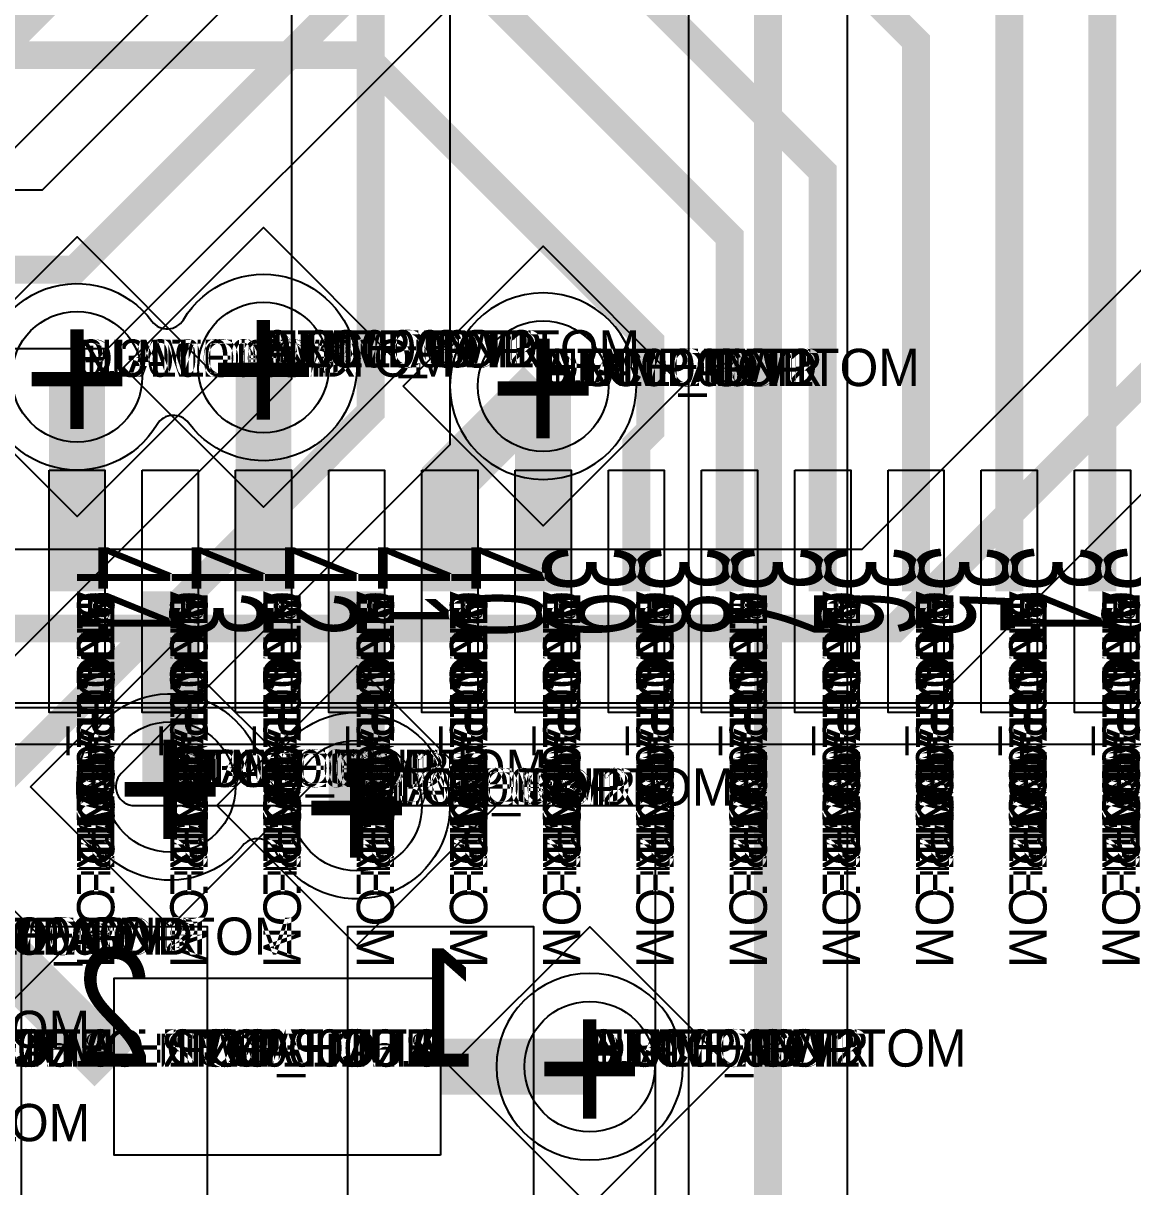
# Model space of a CAD drawing. Extents: x 0 to 323, y 0 to 320.
# Drawn here: x 99.11 to 105.06, y 64.11 to 70.35 of the extents above; entities that cross this region are included whole.
import ezdxf
from ezdxf.enums import TextEntityAlignment as Align

# ---------------------------------------------------------------- set-up
doc = ezdxf.new("R2010")
doc.units = 0
doc.header["$MEASUREMENT"] = 0
doc.layers.get('0').update_dxf_attribs({"linetype": 'CONTINUOUS'})
for name, color, linetype in [('CDN_FIGURES', 7, 'CONTINUOUS'), ('ETCH_BOTTOM', 7, 'CONTINUOUS'), ('ETCH_GND', 3, 'CONTINUOUS'), ('ETCH_INT1', 4, 'CONTINUOUS'), ('ETCH_INT2', 5, 'CONTINUOUS'), ('ETCH_PWR', 6, 'CONTINUOUS'), ('ETCH_TOP', 2, 'CONTINUOUS'), ('MANUFACTURING_NCLEGEND-1-6', 8, 'CONTINUOUS'), ('PACKAGE_GEOMETRY_ASSEMBLY_TOP', 11, 'CONTINUOUS'), ('PACKAGE_GEOMETRY_PIN_NUMBER', 9, 'CONTINUOUS')]:
    doc.layers.add(name, color=color, linetype=linetype)

# ---------------------------------------------------------------- blocks, each defined once
blk = doc.blocks.new('PAD_INFO')
for tag in ['SHAPE_TYPE', 'PAD_HEIGHT', 'PAD_LAYER', 'PAD_TYPE', 'PAD_WIDTH']:
    blk.add_attdef(tag, (0, 0), '', height=0.2)
at = {"flags": 2}
blk.add_attdef('CDN_TYPE', (0, 0), '', height=0.2, dxfattribs=at)
blk = doc.blocks.new('DRILL_INFO')
at = {"flags": 2}
blk.add_attdef('CDN_TYPE', (0, 0), '', height=0.2, dxfattribs=at)
for tag in ['FSHAPE', 'FCHAR', 'DRILL_HEIGHT', 'DIAMETER', 'PLATED', 'DRILL_WIDTH']:
    blk.add_attdef(tag, (0, 0), '', height=0.2)
blk = doc.blocks.new('VIA0700X0300')
at = {"layer": 'ETCH_BOTTOM'}
blk.add_circle((0, 0), 0.35, dxfattribs=at)
at = {"layer": 'ETCH_GND'}
blk.add_circle((0, 0), 0.35, dxfattribs=at)
at = {"layer": 'ETCH_INT1'}
blk.add_circle((0, 0), 0.35, dxfattribs=at)
at = {"layer": 'ETCH_INT2'}
blk.add_circle((0, 0), 0.35, dxfattribs=at)
at = {"layer": 'ETCH_PWR'}
blk.add_circle((0, 0), 0.35, dxfattribs=at)
at = {"layer": 'ETCH_TOP'}
blk.add_circle((0, 0), 0.35, dxfattribs=at)
ref = blk.add_blockref('PAD_INFO', (0, 0))
ref.add_attrib('PAD_LAYER', 'ETCH_TOP', (0, 0), dxfattribs={"height": 0.2})
ref.add_attrib('SHAPE_TYPE', 'NULL', (0, 0), dxfattribs={"height": 0.2})
ref.add_attrib('PAD_TYPE', 'ANTIPAD', (0, 0), dxfattribs={"height": 0.2})
ref.add_attrib('PAD_WIDTH', '0.000000', (0, 0), dxfattribs={"height": 0.2})
ref.add_attrib('PAD_HEIGHT', '0.000000', (0, 0), dxfattribs={"height": 0.2})
ref = blk.add_blockref('PAD_INFO', (0, 0))
ref.add_attrib('PAD_LAYER', 'ETCH_GND', (0, 0), dxfattribs={"height": 0.2})
ref.add_attrib('SHAPE_TYPE', 'NULL', (0, 0), dxfattribs={"height": 0.2})
ref.add_attrib('PAD_TYPE', 'ANTIPAD', (0, 0), dxfattribs={"height": 0.2})
ref.add_attrib('PAD_WIDTH', '0.000000', (0, 0), dxfattribs={"height": 0.2})
ref.add_attrib('PAD_HEIGHT', '0.000000', (0, 0), dxfattribs={"height": 0.2})
ref = blk.add_blockref('PAD_INFO', (0, 0))
ref.add_attrib('PAD_LAYER', 'ETCH_INT1', (0, 0), dxfattribs={"height": 0.2})
ref.add_attrib('SHAPE_TYPE', 'NULL', (0, 0), dxfattribs={"height": 0.2})
ref.add_attrib('PAD_TYPE', 'ANTIPAD', (0, 0), dxfattribs={"height": 0.2})
ref.add_attrib('PAD_WIDTH', '0.000000', (0, 0), dxfattribs={"height": 0.2})
ref.add_attrib('PAD_HEIGHT', '0.000000', (0, 0), dxfattribs={"height": 0.2})
ref = blk.add_blockref('PAD_INFO', (0, 0))
ref.add_attrib('PAD_LAYER', 'ETCH_INT2', (0, 0), dxfattribs={"height": 0.2})
ref.add_attrib('SHAPE_TYPE', 'NULL', (0, 0), dxfattribs={"height": 0.2})
ref.add_attrib('PAD_TYPE', 'ANTIPAD', (0, 0), dxfattribs={"height": 0.2})
ref.add_attrib('PAD_WIDTH', '0.000000', (0, 0), dxfattribs={"height": 0.2})
ref.add_attrib('PAD_HEIGHT', '0.000000', (0, 0), dxfattribs={"height": 0.2})
ref = blk.add_blockref('PAD_INFO', (0, 0))
ref.add_attrib('PAD_LAYER', 'ETCH_PWR', (0, 0), dxfattribs={"height": 0.2})
ref.add_attrib('SHAPE_TYPE', 'NULL', (0, 0), dxfattribs={"height": 0.2})
ref.add_attrib('PAD_TYPE', 'ANTIPAD', (0, 0), dxfattribs={"height": 0.2})
ref.add_attrib('PAD_WIDTH', '0.000000', (0, 0), dxfattribs={"height": 0.2})
ref.add_attrib('PAD_HEIGHT', '0.000000', (0, 0), dxfattribs={"height": 0.2})
ref = blk.add_blockref('PAD_INFO', (0, 0))
ref.add_attrib('PAD_LAYER', 'ETCH_BOTTOM', (0, 0), dxfattribs={"height": 0.2})
ref.add_attrib('SHAPE_TYPE', 'NULL', (0, 0), dxfattribs={"height": 0.2})
ref.add_attrib('PAD_TYPE', 'ANTIPAD', (0, 0), dxfattribs={"height": 0.2})
ref.add_attrib('PAD_WIDTH', '0.000000', (0, 0), dxfattribs={"height": 0.2})
ref.add_attrib('PAD_HEIGHT', '0.000000', (0, 0), dxfattribs={"height": 0.2})
ref = blk.add_blockref('PAD_INFO', (0, 0))
ref.add_attrib('PAD_LAYER', 'ETCH_TOP', (0, 0), dxfattribs={"height": 0.2})
ref.add_attrib('SHAPE_TYPE', 'NULL', (0, 0), dxfattribs={"height": 0.2})
ref.add_attrib('PAD_TYPE', 'THERMAL', (0, 0), dxfattribs={"height": 0.2})
ref.add_attrib('PAD_WIDTH', '0.000000', (0, 0), dxfattribs={"height": 0.2})
ref.add_attrib('PAD_HEIGHT', '0.000000', (0, 0), dxfattribs={"height": 0.2})
ref = blk.add_blockref('PAD_INFO', (0, 0))
ref.add_attrib('PAD_LAYER', 'ETCH_GND', (0, 0), dxfattribs={"height": 0.2})
ref.add_attrib('SHAPE_TYPE', 'NULL', (0, 0), dxfattribs={"height": 0.2})
ref.add_attrib('PAD_TYPE', 'THERMAL', (0, 0), dxfattribs={"height": 0.2})
ref.add_attrib('PAD_WIDTH', '0.000000', (0, 0), dxfattribs={"height": 0.2})
ref.add_attrib('PAD_HEIGHT', '0.000000', (0, 0), dxfattribs={"height": 0.2})
ref = blk.add_blockref('PAD_INFO', (0, 0))
ref.add_attrib('PAD_LAYER', 'ETCH_INT1', (0, 0), dxfattribs={"height": 0.2})
ref.add_attrib('SHAPE_TYPE', 'NULL', (0, 0), dxfattribs={"height": 0.2})
ref.add_attrib('PAD_TYPE', 'THERMAL', (0, 0), dxfattribs={"height": 0.2})
ref.add_attrib('PAD_WIDTH', '0.000000', (0, 0), dxfattribs={"height": 0.2})
ref.add_attrib('PAD_HEIGHT', '0.000000', (0, 0), dxfattribs={"height": 0.2})
ref = blk.add_blockref('PAD_INFO', (0, 0))
ref.add_attrib('PAD_LAYER', 'ETCH_INT2', (0, 0), dxfattribs={"height": 0.2})
ref.add_attrib('SHAPE_TYPE', 'NULL', (0, 0), dxfattribs={"height": 0.2})
ref.add_attrib('PAD_TYPE', 'THERMAL', (0, 0), dxfattribs={"height": 0.2})
ref.add_attrib('PAD_WIDTH', '0.000000', (0, 0), dxfattribs={"height": 0.2})
ref.add_attrib('PAD_HEIGHT', '0.000000', (0, 0), dxfattribs={"height": 0.2})
ref = blk.add_blockref('PAD_INFO', (0, 0))
ref.add_attrib('PAD_LAYER', 'ETCH_PWR', (0, 0), dxfattribs={"height": 0.2})
ref.add_attrib('SHAPE_TYPE', 'NULL', (0, 0), dxfattribs={"height": 0.2})
ref.add_attrib('PAD_TYPE', 'THERMAL', (0, 0), dxfattribs={"height": 0.2})
ref.add_attrib('PAD_WIDTH', '0.000000', (0, 0), dxfattribs={"height": 0.2})
ref.add_attrib('PAD_HEIGHT', '0.000000', (0, 0), dxfattribs={"height": 0.2})
ref = blk.add_blockref('PAD_INFO', (0, 0))
ref.add_attrib('PAD_LAYER', 'ETCH_BOTTOM', (0, 0), dxfattribs={"height": 0.2})
ref.add_attrib('SHAPE_TYPE', 'NULL', (0, 0), dxfattribs={"height": 0.2})
ref.add_attrib('PAD_TYPE', 'THERMAL', (0, 0), dxfattribs={"height": 0.2})
ref.add_attrib('PAD_WIDTH', '0.000000', (0, 0), dxfattribs={"height": 0.2})
ref.add_attrib('PAD_HEIGHT', '0.000000', (0, 0), dxfattribs={"height": 0.2})
ref = blk.add_blockref('PAD_INFO', (0, 0))
ref.add_attrib('PAD_LAYER', 'ETCH_TOP', (0, 0), dxfattribs={"height": 0.2})
ref.add_attrib('SHAPE_TYPE', 'CIRCLE', (0, 0), dxfattribs={"height": 0.2})
ref.add_attrib('PAD_TYPE', 'REGULAR', (0, 0), dxfattribs={"height": 0.2})
ref.add_attrib('PAD_WIDTH', '0.700000', (0, 0), dxfattribs={"height": 0.2})
ref.add_attrib('PAD_HEIGHT', '0.700000', (0, 0), dxfattribs={"height": 0.2})
ref = blk.add_blockref('PAD_INFO', (0, 0))
ref.add_attrib('PAD_LAYER', 'ETCH_GND', (0, 0), dxfattribs={"height": 0.2})
ref.add_attrib('SHAPE_TYPE', 'CIRCLE', (0, 0), dxfattribs={"height": 0.2})
ref.add_attrib('PAD_TYPE', 'REGULAR', (0, 0), dxfattribs={"height": 0.2})
ref.add_attrib('PAD_WIDTH', '0.700000', (0, 0), dxfattribs={"height": 0.2})
ref.add_attrib('PAD_HEIGHT', '0.700000', (0, 0), dxfattribs={"height": 0.2})
ref = blk.add_blockref('PAD_INFO', (0, 0))
ref.add_attrib('PAD_LAYER', 'ETCH_INT1', (0, 0), dxfattribs={"height": 0.2})
ref.add_attrib('SHAPE_TYPE', 'CIRCLE', (0, 0), dxfattribs={"height": 0.2})
ref.add_attrib('PAD_TYPE', 'REGULAR', (0, 0), dxfattribs={"height": 0.2})
ref.add_attrib('PAD_WIDTH', '0.700000', (0, 0), dxfattribs={"height": 0.2})
ref.add_attrib('PAD_HEIGHT', '0.700000', (0, 0), dxfattribs={"height": 0.2})
ref = blk.add_blockref('PAD_INFO', (0, 0))
ref.add_attrib('PAD_LAYER', 'ETCH_INT2', (0, 0), dxfattribs={"height": 0.2})
ref.add_attrib('SHAPE_TYPE', 'CIRCLE', (0, 0), dxfattribs={"height": 0.2})
ref.add_attrib('PAD_TYPE', 'REGULAR', (0, 0), dxfattribs={"height": 0.2})
ref.add_attrib('PAD_WIDTH', '0.700000', (0, 0), dxfattribs={"height": 0.2})
ref.add_attrib('PAD_HEIGHT', '0.700000', (0, 0), dxfattribs={"height": 0.2})
ref = blk.add_blockref('PAD_INFO', (0, 0))
ref.add_attrib('PAD_LAYER', 'ETCH_PWR', (0, 0), dxfattribs={"height": 0.2})
ref.add_attrib('SHAPE_TYPE', 'CIRCLE', (0, 0), dxfattribs={"height": 0.2})
ref.add_attrib('PAD_TYPE', 'REGULAR', (0, 0), dxfattribs={"height": 0.2})
ref.add_attrib('PAD_WIDTH', '0.700000', (0, 0), dxfattribs={"height": 0.2})
ref.add_attrib('PAD_HEIGHT', '0.700000', (0, 0), dxfattribs={"height": 0.2})
ref = blk.add_blockref('PAD_INFO', (0, 0))
ref.add_attrib('PAD_LAYER', 'ETCH_BOTTOM', (0, 0), dxfattribs={"height": 0.2})
ref.add_attrib('SHAPE_TYPE', 'CIRCLE', (0, 0), dxfattribs={"height": 0.2})
ref.add_attrib('PAD_TYPE', 'REGULAR', (0, 0), dxfattribs={"height": 0.2})
ref.add_attrib('PAD_WIDTH', '0.700000', (0, 0), dxfattribs={"height": 0.2})
ref.add_attrib('PAD_HEIGHT', '0.700000', (0, 0), dxfattribs={"height": 0.2})
ref = blk.add_blockref('DRILL_INFO', (0, 0))
ref.add_attrib('DIAMETER', '0.300000', (0, 0), dxfattribs={"height": 0.2})
ref.add_attrib('PLATED', 'PLATED', (0, 0), dxfattribs={"height": 0.2})
ref.add_attrib('FSHAPE', 'DIAMOND', (0, 0), dxfattribs={"height": 0.2})
ref.add_attrib('FCHAR', '+', (0, 0), dxfattribs={"height": 0.2})
ref.add_attrib('DRILL_WIDTH', '1.500000', (0, 0), dxfattribs={"height": 0.2})
ref.add_attrib('DRILL_HEIGHT', '1.500000', (0, 0), dxfattribs={"height": 0.2})
for tag in ['CDN_TYPE', 'PIN']:
    blk.add_attdef(tag, (0, 0), '', height=0.2)
at = {"flags": 2}
for tag in ['PSTKNAME', 'BBV']:
    blk.add_attdef(tag, (0, 0), '', height=0.2, dxfattribs=at)
blk = doc.blocks.new('FIGURE_DIAMOND')
at = {"layer": 'CDN_FIGURES'}
blk.add_lwpolyline([(-0.5, 0), (0, 0.5), (0.5, 0), (0, -0.5)], close=True, dxfattribs=at)
blk = doc.blocks.new('RC1300X0300TS')
at = {"layer": 'ETCH_TOP'}
blk.add_lwpolyline([(-0.65, -0.15), (-0.65, 0.15), (0.65, 0.15), (0.65, -0.15)], close=True, dxfattribs=at)
ref = blk.add_blockref('PAD_INFO', (0, 0))
ref.add_attrib('PAD_LAYER', 'ETCH_TOP', (0, 0), dxfattribs={"height": 0.2})
ref.add_attrib('SHAPE_TYPE', 'NULL', (0, 0), dxfattribs={"height": 0.2})
ref.add_attrib('PAD_TYPE', 'ANTIPAD', (0, 0), dxfattribs={"height": 0.2})
ref.add_attrib('PAD_WIDTH', '0.000000', (0, 0), dxfattribs={"height": 0.2})
ref.add_attrib('PAD_HEIGHT', '0.000000', (0, 0), dxfattribs={"height": 0.2})
ref = blk.add_blockref('PAD_INFO', (0, 0))
ref.add_attrib('PAD_LAYER', 'ETCH_GND', (0, 0), dxfattribs={"height": 0.2})
ref.add_attrib('SHAPE_TYPE', 'NULL', (0, 0), dxfattribs={"height": 0.2})
ref.add_attrib('PAD_TYPE', 'ANTIPAD', (0, 0), dxfattribs={"height": 0.2})
ref.add_attrib('PAD_WIDTH', '0.000000', (0, 0), dxfattribs={"height": 0.2})
ref.add_attrib('PAD_HEIGHT', '0.000000', (0, 0), dxfattribs={"height": 0.2})
ref = blk.add_blockref('PAD_INFO', (0, 0))
ref.add_attrib('PAD_LAYER', 'ETCH_INT1', (0, 0), dxfattribs={"height": 0.2})
ref.add_attrib('SHAPE_TYPE', 'NULL', (0, 0), dxfattribs={"height": 0.2})
ref.add_attrib('PAD_TYPE', 'ANTIPAD', (0, 0), dxfattribs={"height": 0.2})
ref.add_attrib('PAD_WIDTH', '0.000000', (0, 0), dxfattribs={"height": 0.2})
ref.add_attrib('PAD_HEIGHT', '0.000000', (0, 0), dxfattribs={"height": 0.2})
ref = blk.add_blockref('PAD_INFO', (0, 0))
ref.add_attrib('PAD_LAYER', 'ETCH_INT2', (0, 0), dxfattribs={"height": 0.2})
ref.add_attrib('SHAPE_TYPE', 'NULL', (0, 0), dxfattribs={"height": 0.2})
ref.add_attrib('PAD_TYPE', 'ANTIPAD', (0, 0), dxfattribs={"height": 0.2})
ref.add_attrib('PAD_WIDTH', '0.000000', (0, 0), dxfattribs={"height": 0.2})
ref.add_attrib('PAD_HEIGHT', '0.000000', (0, 0), dxfattribs={"height": 0.2})
ref = blk.add_blockref('PAD_INFO', (0, 0))
ref.add_attrib('PAD_LAYER', 'ETCH_PWR', (0, 0), dxfattribs={"height": 0.2})
ref.add_attrib('SHAPE_TYPE', 'NULL', (0, 0), dxfattribs={"height": 0.2})
ref.add_attrib('PAD_TYPE', 'ANTIPAD', (0, 0), dxfattribs={"height": 0.2})
ref.add_attrib('PAD_WIDTH', '0.000000', (0, 0), dxfattribs={"height": 0.2})
ref.add_attrib('PAD_HEIGHT', '0.000000', (0, 0), dxfattribs={"height": 0.2})
ref = blk.add_blockref('PAD_INFO', (0, 0))
ref.add_attrib('PAD_LAYER', 'ETCH_BOTTOM', (0, 0), dxfattribs={"height": 0.2})
ref.add_attrib('SHAPE_TYPE', 'NULL', (0, 0), dxfattribs={"height": 0.2})
ref.add_attrib('PAD_TYPE', 'ANTIPAD', (0, 0), dxfattribs={"height": 0.2})
ref.add_attrib('PAD_WIDTH', '0.000000', (0, 0), dxfattribs={"height": 0.2})
ref.add_attrib('PAD_HEIGHT', '0.000000', (0, 0), dxfattribs={"height": 0.2})
ref = blk.add_blockref('PAD_INFO', (0, 0))
ref.add_attrib('PAD_LAYER', 'ETCH_TOP', (0, 0), dxfattribs={"height": 0.2})
ref.add_attrib('SHAPE_TYPE', 'NULL', (0, 0), dxfattribs={"height": 0.2})
ref.add_attrib('PAD_TYPE', 'THERMAL', (0, 0), dxfattribs={"height": 0.2})
ref.add_attrib('PAD_WIDTH', '0.000000', (0, 0), dxfattribs={"height": 0.2})
ref.add_attrib('PAD_HEIGHT', '0.000000', (0, 0), dxfattribs={"height": 0.2})
ref = blk.add_blockref('PAD_INFO', (0, 0))
ref.add_attrib('PAD_LAYER', 'ETCH_GND', (0, 0), dxfattribs={"height": 0.2})
ref.add_attrib('SHAPE_TYPE', 'NULL', (0, 0), dxfattribs={"height": 0.2})
ref.add_attrib('PAD_TYPE', 'THERMAL', (0, 0), dxfattribs={"height": 0.2})
ref.add_attrib('PAD_WIDTH', '0.000000', (0, 0), dxfattribs={"height": 0.2})
ref.add_attrib('PAD_HEIGHT', '0.000000', (0, 0), dxfattribs={"height": 0.2})
ref = blk.add_blockref('PAD_INFO', (0, 0))
ref.add_attrib('PAD_LAYER', 'ETCH_INT1', (0, 0), dxfattribs={"height": 0.2})
ref.add_attrib('SHAPE_TYPE', 'NULL', (0, 0), dxfattribs={"height": 0.2})
ref.add_attrib('PAD_TYPE', 'THERMAL', (0, 0), dxfattribs={"height": 0.2})
ref.add_attrib('PAD_WIDTH', '0.000000', (0, 0), dxfattribs={"height": 0.2})
ref.add_attrib('PAD_HEIGHT', '0.000000', (0, 0), dxfattribs={"height": 0.2})
ref = blk.add_blockref('PAD_INFO', (0, 0))
ref.add_attrib('PAD_LAYER', 'ETCH_INT2', (0, 0), dxfattribs={"height": 0.2})
ref.add_attrib('SHAPE_TYPE', 'NULL', (0, 0), dxfattribs={"height": 0.2})
ref.add_attrib('PAD_TYPE', 'THERMAL', (0, 0), dxfattribs={"height": 0.2})
ref.add_attrib('PAD_WIDTH', '0.000000', (0, 0), dxfattribs={"height": 0.2})
ref.add_attrib('PAD_HEIGHT', '0.000000', (0, 0), dxfattribs={"height": 0.2})
ref = blk.add_blockref('PAD_INFO', (0, 0))
ref.add_attrib('PAD_LAYER', 'ETCH_PWR', (0, 0), dxfattribs={"height": 0.2})
ref.add_attrib('SHAPE_TYPE', 'NULL', (0, 0), dxfattribs={"height": 0.2})
ref.add_attrib('PAD_TYPE', 'THERMAL', (0, 0), dxfattribs={"height": 0.2})
ref.add_attrib('PAD_WIDTH', '0.000000', (0, 0), dxfattribs={"height": 0.2})
ref.add_attrib('PAD_HEIGHT', '0.000000', (0, 0), dxfattribs={"height": 0.2})
ref = blk.add_blockref('PAD_INFO', (0, 0))
ref.add_attrib('PAD_LAYER', 'ETCH_BOTTOM', (0, 0), dxfattribs={"height": 0.2})
ref.add_attrib('SHAPE_TYPE', 'NULL', (0, 0), dxfattribs={"height": 0.2})
ref.add_attrib('PAD_TYPE', 'THERMAL', (0, 0), dxfattribs={"height": 0.2})
ref.add_attrib('PAD_WIDTH', '0.000000', (0, 0), dxfattribs={"height": 0.2})
ref.add_attrib('PAD_HEIGHT', '0.000000', (0, 0), dxfattribs={"height": 0.2})
ref = blk.add_blockref('PAD_INFO', (0, 0))
ref.add_attrib('PAD_LAYER', 'ETCH_TOP', (0, 0), dxfattribs={"height": 0.2})
ref.add_attrib('SHAPE_TYPE', 'RECTANGLE', (0, 0), dxfattribs={"height": 0.2})
ref.add_attrib('PAD_TYPE', 'REGULAR', (0, 0), dxfattribs={"height": 0.2})
ref.add_attrib('PAD_WIDTH', '1.300000', (0, 0), dxfattribs={"height": 0.2})
ref.add_attrib('PAD_HEIGHT', '0.300000', (0, 0), dxfattribs={"height": 0.2})
ref = blk.add_blockref('PAD_INFO', (0, 0))
ref.add_attrib('PAD_LAYER', 'ETCH_GND', (0, 0), dxfattribs={"height": 0.2})
ref.add_attrib('SHAPE_TYPE', 'NULL', (0, 0), dxfattribs={"height": 0.2})
ref.add_attrib('PAD_TYPE', 'REGULAR', (0, 0), dxfattribs={"height": 0.2})
ref.add_attrib('PAD_WIDTH', '0.000000', (0, 0), dxfattribs={"height": 0.2})
ref.add_attrib('PAD_HEIGHT', '0.000000', (0, 0), dxfattribs={"height": 0.2})
ref = blk.add_blockref('PAD_INFO', (0, 0))
ref.add_attrib('PAD_LAYER', 'ETCH_INT1', (0, 0), dxfattribs={"height": 0.2})
ref.add_attrib('SHAPE_TYPE', 'NULL', (0, 0), dxfattribs={"height": 0.2})
ref.add_attrib('PAD_TYPE', 'REGULAR', (0, 0), dxfattribs={"height": 0.2})
ref.add_attrib('PAD_WIDTH', '0.000000', (0, 0), dxfattribs={"height": 0.2})
ref.add_attrib('PAD_HEIGHT', '0.000000', (0, 0), dxfattribs={"height": 0.2})
ref = blk.add_blockref('PAD_INFO', (0, 0))
ref.add_attrib('PAD_LAYER', 'ETCH_INT2', (0, 0), dxfattribs={"height": 0.2})
ref.add_attrib('SHAPE_TYPE', 'NULL', (0, 0), dxfattribs={"height": 0.2})
ref.add_attrib('PAD_TYPE', 'REGULAR', (0, 0), dxfattribs={"height": 0.2})
ref.add_attrib('PAD_WIDTH', '0.000000', (0, 0), dxfattribs={"height": 0.2})
ref.add_attrib('PAD_HEIGHT', '0.000000', (0, 0), dxfattribs={"height": 0.2})
ref = blk.add_blockref('PAD_INFO', (0, 0))
ref.add_attrib('PAD_LAYER', 'ETCH_PWR', (0, 0), dxfattribs={"height": 0.2})
ref.add_attrib('SHAPE_TYPE', 'NULL', (0, 0), dxfattribs={"height": 0.2})
ref.add_attrib('PAD_TYPE', 'REGULAR', (0, 0), dxfattribs={"height": 0.2})
ref.add_attrib('PAD_WIDTH', '0.000000', (0, 0), dxfattribs={"height": 0.2})
ref.add_attrib('PAD_HEIGHT', '0.000000', (0, 0), dxfattribs={"height": 0.2})
ref = blk.add_blockref('PAD_INFO', (0, 0))
ref.add_attrib('PAD_LAYER', 'ETCH_BOTTOM', (0, 0), dxfattribs={"height": 0.2})
ref.add_attrib('SHAPE_TYPE', 'NULL', (0, 0), dxfattribs={"height": 0.2})
ref.add_attrib('PAD_TYPE', 'REGULAR', (0, 0), dxfattribs={"height": 0.2})
ref.add_attrib('PAD_WIDTH', '0.000000', (0, 0), dxfattribs={"height": 0.2})
ref.add_attrib('PAD_HEIGHT', '0.000000', (0, 0), dxfattribs={"height": 0.2})
ref = blk.add_blockref('DRILL_INFO', (0, 0))
ref.add_attrib('DIAMETER', '0.000000', (0, 0), dxfattribs={"height": 0.2})
ref.add_attrib('PLATED', 'PLATED', (0, 0), dxfattribs={"height": 0.2})
ref.add_attrib('FSHAPE', 'NULL', (0, 0), dxfattribs={"height": 0.2})
ref.add_attrib('DRILL_WIDTH', '0.000000', (0, 0), dxfattribs={"height": 0.2})
ref.add_attrib('DRILL_HEIGHT', '0.000000', (0, 0), dxfattribs={"height": 0.2})
for tag in ['CDN_TYPE', 'PIN']:
    blk.add_attdef(tag, (0, 0), '', height=0.2)
at = {"flags": 2}
for tag in ['PSTKNAME', 'BBV']:
    blk.add_attdef(tag, (0, 0), '', height=0.2, dxfattribs=at)
blk = doc.blocks.new('LQFP176')
at = {"layer": 'PACKAGE_GEOMETRY_ASSEMBLY_TOP'}
blk.add_lwpolyline([(-12.1, -12.1), (12.1, -12.1), (12.1, 12.1), (-12.1, 12.1)], close=True, dxfattribs=at)
at = {"layer": 'ETCH_TOP'}
for p in [(-12.7, -10.25), (-12.7, -9.75), (-12.7, -8.75), (-12.7, -8.25), (-12.7, -7.75), (-12.7, -7.25), (-12.7, -6.75), (-12.7, -6.25), (-12.7, -5.75), (-12.7, -5.25), (-12.7, -10.75), (-12.7, -9.25)]:
    blk.add_blockref('RC1300X0300TS', p, dxfattribs=at)
at = {"layer": 'ETCH_TOP', "rotation": 90}
for p in [(-10.75, -12.7), (-10.25, -12.7), (-9.75, -12.7)]:
    blk.add_blockref('RC1300X0300TS', p, dxfattribs=at)
at = {"flags": 2}
for tag in ['SYMBOL_TYPE', 'CDN_TYPE', 'REFDES']:
    blk.add_attdef(tag, (0, 0), '', height=0.2, dxfattribs=at)
blk = doc.blocks.new('RC1000X1500TS')
at = {"layer": 'ETCH_TOP'}
blk.add_lwpolyline([(-0.5, -0.75), (-0.5, 0.75), (0.5, 0.75), (0.5, -0.75)], close=True, dxfattribs=at)
ref = blk.add_blockref('PAD_INFO', (0, 0))
ref.add_attrib('PAD_LAYER', 'ETCH_TOP', (0, 0), dxfattribs={"height": 0.2})
ref.add_attrib('SHAPE_TYPE', 'NULL', (0, 0), dxfattribs={"height": 0.2})
ref.add_attrib('PAD_TYPE', 'ANTIPAD', (0, 0), dxfattribs={"height": 0.2})
ref.add_attrib('PAD_WIDTH', '0.000000', (0, 0), dxfattribs={"height": 0.2})
ref.add_attrib('PAD_HEIGHT', '0.000000', (0, 0), dxfattribs={"height": 0.2})
ref = blk.add_blockref('PAD_INFO', (0, 0))
ref.add_attrib('PAD_LAYER', 'ETCH_GND', (0, 0), dxfattribs={"height": 0.2})
ref.add_attrib('SHAPE_TYPE', 'NULL', (0, 0), dxfattribs={"height": 0.2})
ref.add_attrib('PAD_TYPE', 'ANTIPAD', (0, 0), dxfattribs={"height": 0.2})
ref.add_attrib('PAD_WIDTH', '0.000000', (0, 0), dxfattribs={"height": 0.2})
ref.add_attrib('PAD_HEIGHT', '0.000000', (0, 0), dxfattribs={"height": 0.2})
ref = blk.add_blockref('PAD_INFO', (0, 0))
ref.add_attrib('PAD_LAYER', 'ETCH_INT1', (0, 0), dxfattribs={"height": 0.2})
ref.add_attrib('SHAPE_TYPE', 'NULL', (0, 0), dxfattribs={"height": 0.2})
ref.add_attrib('PAD_TYPE', 'ANTIPAD', (0, 0), dxfattribs={"height": 0.2})
ref.add_attrib('PAD_WIDTH', '0.000000', (0, 0), dxfattribs={"height": 0.2})
ref.add_attrib('PAD_HEIGHT', '0.000000', (0, 0), dxfattribs={"height": 0.2})
ref = blk.add_blockref('PAD_INFO', (0, 0))
ref.add_attrib('PAD_LAYER', 'ETCH_INT2', (0, 0), dxfattribs={"height": 0.2})
ref.add_attrib('SHAPE_TYPE', 'NULL', (0, 0), dxfattribs={"height": 0.2})
ref.add_attrib('PAD_TYPE', 'ANTIPAD', (0, 0), dxfattribs={"height": 0.2})
ref.add_attrib('PAD_WIDTH', '0.000000', (0, 0), dxfattribs={"height": 0.2})
ref.add_attrib('PAD_HEIGHT', '0.000000', (0, 0), dxfattribs={"height": 0.2})
ref = blk.add_blockref('PAD_INFO', (0, 0))
ref.add_attrib('PAD_LAYER', 'ETCH_PWR', (0, 0), dxfattribs={"height": 0.2})
ref.add_attrib('SHAPE_TYPE', 'NULL', (0, 0), dxfattribs={"height": 0.2})
ref.add_attrib('PAD_TYPE', 'ANTIPAD', (0, 0), dxfattribs={"height": 0.2})
ref.add_attrib('PAD_WIDTH', '0.000000', (0, 0), dxfattribs={"height": 0.2})
ref.add_attrib('PAD_HEIGHT', '0.000000', (0, 0), dxfattribs={"height": 0.2})
ref = blk.add_blockref('PAD_INFO', (0, 0))
ref.add_attrib('PAD_LAYER', 'ETCH_BOTTOM', (0, 0), dxfattribs={"height": 0.2})
ref.add_attrib('SHAPE_TYPE', 'NULL', (0, 0), dxfattribs={"height": 0.2})
ref.add_attrib('PAD_TYPE', 'ANTIPAD', (0, 0), dxfattribs={"height": 0.2})
ref.add_attrib('PAD_WIDTH', '0.000000', (0, 0), dxfattribs={"height": 0.2})
ref.add_attrib('PAD_HEIGHT', '0.000000', (0, 0), dxfattribs={"height": 0.2})
ref = blk.add_blockref('PAD_INFO', (0, 0))
ref.add_attrib('PAD_LAYER', 'ETCH_TOP', (0, 0), dxfattribs={"height": 0.2})
ref.add_attrib('SHAPE_TYPE', 'NULL', (0, 0), dxfattribs={"height": 0.2})
ref.add_attrib('PAD_TYPE', 'THERMAL', (0, 0), dxfattribs={"height": 0.2})
ref.add_attrib('PAD_WIDTH', '0.000000', (0, 0), dxfattribs={"height": 0.2})
ref.add_attrib('PAD_HEIGHT', '0.000000', (0, 0), dxfattribs={"height": 0.2})
ref = blk.add_blockref('PAD_INFO', (0, 0))
ref.add_attrib('PAD_LAYER', 'ETCH_GND', (0, 0), dxfattribs={"height": 0.2})
ref.add_attrib('SHAPE_TYPE', 'NULL', (0, 0), dxfattribs={"height": 0.2})
ref.add_attrib('PAD_TYPE', 'THERMAL', (0, 0), dxfattribs={"height": 0.2})
ref.add_attrib('PAD_WIDTH', '0.000000', (0, 0), dxfattribs={"height": 0.2})
ref.add_attrib('PAD_HEIGHT', '0.000000', (0, 0), dxfattribs={"height": 0.2})
ref = blk.add_blockref('PAD_INFO', (0, 0))
ref.add_attrib('PAD_LAYER', 'ETCH_INT1', (0, 0), dxfattribs={"height": 0.2})
ref.add_attrib('SHAPE_TYPE', 'NULL', (0, 0), dxfattribs={"height": 0.2})
ref.add_attrib('PAD_TYPE', 'THERMAL', (0, 0), dxfattribs={"height": 0.2})
ref.add_attrib('PAD_WIDTH', '0.000000', (0, 0), dxfattribs={"height": 0.2})
ref.add_attrib('PAD_HEIGHT', '0.000000', (0, 0), dxfattribs={"height": 0.2})
ref = blk.add_blockref('PAD_INFO', (0, 0))
ref.add_attrib('PAD_LAYER', 'ETCH_INT2', (0, 0), dxfattribs={"height": 0.2})
ref.add_attrib('SHAPE_TYPE', 'NULL', (0, 0), dxfattribs={"height": 0.2})
ref.add_attrib('PAD_TYPE', 'THERMAL', (0, 0), dxfattribs={"height": 0.2})
ref.add_attrib('PAD_WIDTH', '0.000000', (0, 0), dxfattribs={"height": 0.2})
ref.add_attrib('PAD_HEIGHT', '0.000000', (0, 0), dxfattribs={"height": 0.2})
ref = blk.add_blockref('PAD_INFO', (0, 0))
ref.add_attrib('PAD_LAYER', 'ETCH_PWR', (0, 0), dxfattribs={"height": 0.2})
ref.add_attrib('SHAPE_TYPE', 'NULL', (0, 0), dxfattribs={"height": 0.2})
ref.add_attrib('PAD_TYPE', 'THERMAL', (0, 0), dxfattribs={"height": 0.2})
ref.add_attrib('PAD_WIDTH', '0.000000', (0, 0), dxfattribs={"height": 0.2})
ref.add_attrib('PAD_HEIGHT', '0.000000', (0, 0), dxfattribs={"height": 0.2})
ref = blk.add_blockref('PAD_INFO', (0, 0))
ref.add_attrib('PAD_LAYER', 'ETCH_BOTTOM', (0, 0), dxfattribs={"height": 0.2})
ref.add_attrib('SHAPE_TYPE', 'NULL', (0, 0), dxfattribs={"height": 0.2})
ref.add_attrib('PAD_TYPE', 'THERMAL', (0, 0), dxfattribs={"height": 0.2})
ref.add_attrib('PAD_WIDTH', '0.000000', (0, 0), dxfattribs={"height": 0.2})
ref.add_attrib('PAD_HEIGHT', '0.000000', (0, 0), dxfattribs={"height": 0.2})
ref = blk.add_blockref('PAD_INFO', (0, 0))
ref.add_attrib('PAD_LAYER', 'ETCH_GND', (0, 0), dxfattribs={"height": 0.2})
ref.add_attrib('SHAPE_TYPE', 'NULL', (0, 0), dxfattribs={"height": 0.2})
ref.add_attrib('PAD_TYPE', 'REGULAR', (0, 0), dxfattribs={"height": 0.2})
ref.add_attrib('PAD_WIDTH', '0.000000', (0, 0), dxfattribs={"height": 0.2})
ref.add_attrib('PAD_HEIGHT', '0.000000', (0, 0), dxfattribs={"height": 0.2})
ref = blk.add_blockref('PAD_INFO', (0, 0))
ref.add_attrib('PAD_LAYER', 'ETCH_INT1', (0, 0), dxfattribs={"height": 0.2})
ref.add_attrib('SHAPE_TYPE', 'NULL', (0, 0), dxfattribs={"height": 0.2})
ref.add_attrib('PAD_TYPE', 'REGULAR', (0, 0), dxfattribs={"height": 0.2})
ref.add_attrib('PAD_WIDTH', '0.000000', (0, 0), dxfattribs={"height": 0.2})
ref.add_attrib('PAD_HEIGHT', '0.000000', (0, 0), dxfattribs={"height": 0.2})
ref = blk.add_blockref('PAD_INFO', (0, 0))
ref.add_attrib('PAD_LAYER', 'ETCH_INT2', (0, 0), dxfattribs={"height": 0.2})
ref.add_attrib('SHAPE_TYPE', 'NULL', (0, 0), dxfattribs={"height": 0.2})
ref.add_attrib('PAD_TYPE', 'REGULAR', (0, 0), dxfattribs={"height": 0.2})
ref.add_attrib('PAD_WIDTH', '0.000000', (0, 0), dxfattribs={"height": 0.2})
ref.add_attrib('PAD_HEIGHT', '0.000000', (0, 0), dxfattribs={"height": 0.2})
ref = blk.add_blockref('PAD_INFO', (0, 0))
ref.add_attrib('PAD_LAYER', 'ETCH_PWR', (0, 0), dxfattribs={"height": 0.2})
ref.add_attrib('SHAPE_TYPE', 'NULL', (0, 0), dxfattribs={"height": 0.2})
ref.add_attrib('PAD_TYPE', 'REGULAR', (0, 0), dxfattribs={"height": 0.2})
ref.add_attrib('PAD_WIDTH', '0.000000', (0, 0), dxfattribs={"height": 0.2})
ref.add_attrib('PAD_HEIGHT', '0.000000', (0, 0), dxfattribs={"height": 0.2})
ref = blk.add_blockref('PAD_INFO', (0, 0))
ref.add_attrib('PAD_LAYER', 'ETCH_BOTTOM', (0, 0), dxfattribs={"height": 0.2})
ref.add_attrib('SHAPE_TYPE', 'NULL', (0, 0), dxfattribs={"height": 0.2})
ref.add_attrib('PAD_TYPE', 'REGULAR', (0, 0), dxfattribs={"height": 0.2})
ref.add_attrib('PAD_WIDTH', '0.000000', (0, 0), dxfattribs={"height": 0.2})
ref.add_attrib('PAD_HEIGHT', '0.000000', (0, 0), dxfattribs={"height": 0.2})
ref = blk.add_blockref('DRILL_INFO', (0, 0))
ref.add_attrib('DIAMETER', '0.000000', (0, 0), dxfattribs={"height": 0.2})
ref.add_attrib('PLATED', 'PLATED', (0, 0), dxfattribs={"height": 0.2})
ref.add_attrib('FSHAPE', 'NULL', (0, 0), dxfattribs={"height": 0.2})
ref.add_attrib('DRILL_WIDTH', '0.000000', (0, 0), dxfattribs={"height": 0.2})
ref.add_attrib('DRILL_HEIGHT', '0.000000', (0, 0), dxfattribs={"height": 0.2})
ref = blk.add_blockref('PAD_INFO', (0, 0))
ref.add_attrib('PAD_LAYER', 'ETCH_TOP', (0, 0), dxfattribs={"height": 0.2})
ref.add_attrib('SHAPE_TYPE', 'RECTANGLE', (0, 0), dxfattribs={"height": 0.2})
ref.add_attrib('PAD_TYPE', 'REGULAR', (0, 0), dxfattribs={"height": 0.2})
ref.add_attrib('PAD_WIDTH', '1.000000', (0, 0), dxfattribs={"height": 0.2})
ref.add_attrib('PAD_HEIGHT', '1.500000', (0, 0), dxfattribs={"height": 0.2})
for tag in ['CDN_TYPE', 'PIN']:
    blk.add_attdef(tag, (0, 0), '', height=0.2)
at = {"flags": 2}
for tag in ['PSTKNAME', 'BBV']:
    blk.add_attdef(tag, (0, 0), '', height=0.2, dxfattribs=at)
blk = doc.blocks.new('F56')
at = {"layer": 'PACKAGE_GEOMETRY_ASSEMBLY_TOP'}
blk.add_lwpolyline([(0, -0.475), (1.75, -0.475), (1.75, 0.475), (0, 0.475)], close=True, dxfattribs=at)
at = {"layer": 'ETCH_TOP'}
ref = blk.add_blockref('RC1000X1500TS', (0, 0), dxfattribs=at)
ref.add_attrib('CDN_TYPE', 'PIN', (0, 0), dxfattribs={"height": 0.2})
ref.add_attrib('PIN', '1', (0, 0), dxfattribs={"height": 0.2})
ref = blk.add_blockref('RC1000X1500TS', (1.75, 0), dxfattribs=at)
ref.add_attrib('CDN_TYPE', 'PIN', (0, 0), dxfattribs={"height": 0.2})
ref.add_attrib('PIN', '2', (0, 0), dxfattribs={"height": 0.2})
at = {"flags": 2}
for tag in ['SYMBOL_TYPE', 'CDN_TYPE', 'REFDES']:
    blk.add_attdef(tag, (0, 0), '', height=0.2, dxfattribs=at)

msp = doc.modelspace()

# ---------------------------------------------------------------- linework, layer by layer
at = {"layer": 'ETCH_BOTTOM'}
for points, format in [([(91.1, 48.25, 0.15, 0.15, 0), (93.325, 46.025, 0.15, 0.15, 0), (95.4882, 46.025, 0.15, 0.15, 0), (97.0574, 47.5942, 0.15, 0.15, 0), (97.0574, 55.5392, 0.15, 0.15, 0), (100.875, 59.3568, 0.15, 0.15, 0), (100.875, 62.2932, 0.15, 0.15, 0), (100.4432, 62.725, 0.15, 0.15, 0), (99.2118, 62.725, 0.15, 0.15, 0), (97.975, 63.9618, 0.15, 0.15, 0), (97.975, 65.5882, 0.15, 0.15, 0), (98.3118, 65.925, 0.15, 0.15, 0), (98.6382, 65.925, 0.15, 0.15, 0), (100.975, 68.2618, 0.15, 0.15, 0), (100.975, 76.2118, 0.15, 0.15, 0), (108.2, 83.4368, 0.15, 0.15, 0), (108.2, 100.5711, 0.15, 0.15, 0), (116.925, 109.2961, 0.15, 0.15, 0), (116.925, 110.054, 0.15, 0.15, 0), (117.9, 111.029, 0.15, 0.15, 0), (117.9, 111.65, 0.15, 0.15, 0)], "xyseb"), ([(95.85, 62.85, 0.2, 0.2, 0), (95.85, 65.2903, 0.2, 0.2, 0), (98.475, 67.9153, 0.2, 0.2, 0), (98.475, 69.725, 0.2, 0.2, 0), (100.45, 71.7, 0.2, 0.2, 0), (100.45, 78.05, 0.2, 0.2, 0), (102.4, 80, 0.2, 0.2, 0)], "xyseb"), ([(103.106, 76.338, 0.15, 0.15, 0), (103.106, 52.814, 0.15, 0.15, 0), (101.425, 51.133, 0.15, 0.15, 0), (101.425, 47.0617, 0.15, 0.15, 0), (101.611, 46.8757, 0.15, 0.15, 0), (102.325, 46.1616, 0.15, 0.15, 0), (102.325, 44.9618, 0.15, 0.15, 0), (102.6618, 44.625, 0.15, 0.15, 0), (103.1333, 44.625, 0.15, 0.15, 0), (104.325, 43.4333, 0.15, 0.15, 0), (104.325, 36.2153, 0.15, 0.15, 0), (95.6497, 27.54, 0.15, 0.15, 0), (86.16, 27.54, 0.15, 0.15, 0), (85.585, 26.965, 0.15, 0.15, 0)], "xyseb"), ([(101.4001, 76.0357), (101.4001, 68.0857), (99.6376, 66.3232, 0.668179), (99.7093, 66.1501), (102.5001, 66.1501), (102.5001, 63.3499), (101.1593, 63.3499, 0.668179), (101.0876, 63.1768), (102.2101, 62.0543), (102.2101, 52.7641, 0.668179), (102.3832, 52.6924), (102.6809, 52.9901), (102.6809, 75.914)], "xyb"), ([(98.55, 65.35, 0.3, 0.3, 0), (99, 65.35, 0.3, 0.3, 0), (99.6, 64.75, 0.3, 0.3, 0)], "xyseb"), ([(101.35, 64.75, 0.3, 0.3, 0), (102.15, 64.75, 0.3, 0.3, 0)], "xyseb")]:
    msp.add_lwpolyline(points, format=format, dxfattribs=at)
msp.add_lwpolyline([(103.5311, 75.914), (103.5311, 52.6379)], dxfattribs=at)
msp.add_lwpolyline([(96.4001, 61.2601), (96.4001, 61.9011), (96.1299, 62.1713, -0.492704), (96.1508, 62.3307, 0.464209), (96.3118, 63.2332), (96.3001, 63.2473), (96.3001, 65.1039), (98.9251, 67.7289), (98.9251, 69.5386), (100.3768, 70.9903, -0.668179), (100.5499, 70.9186), (100.5499, 68.4379), (98.4621, 66.3501), (98.1357, 66.3501), (97.5499, 65.7643), (97.5499, 63.7857), (98.4999, 62.8357), (98.4999, 62.4322), (98.4648, 62.4208, 0.555221), (98.2193, 61.4321, -0.662645), (98.1465, 61.2601)], format="xyb", close=True, dxfattribs=at)
at = {"layer": 'ETCH_INT1'}
for points in [[(99.8296, 68.1939, -3.305424), (99.8019, 68.7477, 0.535549), (99.9704, 68.7561, -3.305424), (99.9981, 68.2023, 0.535549), (99.8296, 68.1939)], [(102.4001, 68.4, 1), (101.3999, 68.4, 1)], [(100.5116, 66.4651, -3.339668), (100.4569, 65.9181, 0.538717), (100.2884, 65.9349, -3.339668), (100.3431, 66.4819, 0.538717), (100.5116, 66.4651)], [(102.6501, 64.75, 1), (101.6499, 64.75, 1)]]:
    msp.add_lwpolyline(points, format="xyb", close=True, dxfattribs=at)
at = {"layer": 'ETCH_INT2'}
for points, format in [([(89.95, 44.3, 0.15, 0.15, 0), (89.95, 40.4868, 0.15, 0.15, 0), (90.8118, 39.625, 0.15, 0.15, 0), (93.7117, 39.625, 0.15, 0.15, 0), (98.1617, 44.075, 0.15, 0.15, 0), (98.3882, 44.075, 0.15, 0.15, 0), (100.775, 46.4618, 0.15, 0.15, 0), (100.775, 53.4883, 0.15, 0.15, 0), (99.175, 55.0882, 0.15, 0.15, 0), (98.8382, 55.425, 0.15, 0.15, 0), (98.6118, 55.425, 0.15, 0.15, 0), (91.825, 62.2118, 0.15, 0.15, 0), (91.825, 67.3382, 0.15, 0.15, 0), (93.5118, 69.025, 0.15, 0.15, 0), (99.3882, 69.025, 0.15, 0.15, 0), (124.875, 94.5118, 0.15, 0.15, 0), (124.875, 110.054, 0.15, 0.15, 0), (123.9, 111.029, 0.15, 0.15, 0), (123.9, 111.65, 0.15, 0.15, 0)], "xyseb"), ([(126.8079, 109.2307, -0.425089), (125.4474, 108.7582, 0.559562), (125.3001, 108.6678), (125.3001, 94.3357), (99.5643, 68.5999), (93.6879, 68.5999), (92.7862, 67.6982, 0.668179), (92.8579, 67.5251), (103.6107, 67.5251), (115.6357, 79.5501), (116.3622, 79.5501), (125.2372, 88.4251), (168.7386, 88.4251)], "xyb"), ([(184.23, 88, 0.15, 0.15, 0), (172.307, 88, 0.15, 0.15, 0), (172.307, 88.1993, 0.15, 0.15, 0), (171.9703, 88.536, 0.15, 0.15, 0), (171.4937, 88.536, 0.15, 0.15, 0), (171.157, 88.1993, 0.15, 0.15, 0), (171.157, 88, 0.15, 0.15, 0), (169.6853, 88, 0.15, 0.15, 0), (169.5383, 88.147, 0.15, 0.15, 0), (169.0617, 88.147, 0.15, 0.15, 0), (168.9147, 88, 0.15, 0.15, 0), (125.4133, 88, 0.15, 0.15, 0), (116.5383, 79.125, 0.15, 0.15, 0), (115.8118, 79.125, 0.15, 0.15, 0), (103.7868, 67.1, 0.15, 0.15, 0), (92.4, 67.1, 0.15, 0.15, 0)], "xyseb"), ([(113.8321, 84.0701), (99.2121, 69.4501), (96.6495, 69.4501, -0.438145), (96.5485, 69.5597, 1.084105), (95.5515, 69.5597, -0.438145), (95.4505, 69.4501), (93.3357, 69.4501), (91.3999, 67.5143), (91.3999, 65.9133, -0.668179), (91.2268, 65.8416), (91.1143, 65.9541), (91.0839, 65.9541), (90.4679, 66.5701, -0.437934), (90.4739, 66.719, 0.72823), (90.1097, 67.5985, -0.438145), (90.0001, 67.6995), (90.0001, 69.5621), (90.2701, 69.8321, -0.437934), (90.419, 69.8261, 0.72823), (91.2985, 70.1903, -0.438145), (91.3995, 70.2999), (92.1643, 70.2999), (97.0501, 75.1857)], "xyb"), ([(115.9879, 78.6999), (103.9629, 66.6749), (92.6638, 66.6749), (92.6519, 66.668, -0.15332), (92.3597, 66.6015, 0.438438), (92.2501, 66.5005), (92.2501, 62.9329, 0.489187), (92.3765, 62.8346, -0.794927), (92.8239, 61.969, 0.437934), (92.8179, 61.8201), (98.7879, 55.8501), (99.0143, 55.8501), (101.2001, 53.6644), (101.2001, 46.2857), (98.5643, 43.6499), (98.3378, 43.6499), (94.3361, 39.6482, 0.668179), (94.4078, 39.4751), (97.1261, 39.4751), (105.3761, 31.2251), (120.6198, 31.2251), (134.8448, 17.0001)], "xyb")]:
    msp.add_lwpolyline(points, format=format, dxfattribs=at)
at = {"layer": 'ETCH_PWR'}
for points in [[(99.8296, 68.1939, -3.305424), (99.8019, 68.7477, 0.535549), (99.9704, 68.7561, -3.305424), (99.9981, 68.2023, 0.535549), (99.8296, 68.1939)], [(102.4001, 68.4, 1), (101.3999, 68.4, 1)], [(100.5116, 66.4651, -3.339668), (100.4569, 65.9181, 0.538717), (100.2884, 65.9349, -3.339668), (100.3431, 66.4819, 0.538717), (100.5116, 66.4651)], [(102.6501, 64.75, 1), (101.6499, 64.75, 1)]]:
    msp.add_lwpolyline(points, format="xyb", close=True, dxfattribs=at)
at = {"layer": 'ETCH_TOP'}
for points, format in [([(75.678, 67.704, 0.15, 0.15, 0), (75.678, 69.527, 0.15, 0.15, 0), (78.276, 72.125, 0.15, 0.15, 0), (89.343, 72.125, 0.15, 0.15, 0), (89.493, 71.975, 0.15, 0.15, 0), (103.975, 71.975, 0.15, 0.15, 0), (104.9, 71.05, 0.15, 0.15, 0), (104.9, 67.3, 0.15, 0.15, 0)], "xyseb"), ([(104.4, 67.3, 0.15, 0.15, 0), (104.4, 70.7313, 0.15, 0.15, 0), (103.4563, 71.675, 0.15, 0.15, 0), (89.3687, 71.675, 0.15, 0.15, 0), (89.2187, 71.825, 0.15, 0.15, 0), (79.6875, 71.825, 0.15, 0.15, 0), (77.2, 69.3375, 0.15, 0.15, 0), (77.2, 67.726, 0.15, 0.15, 0), (77.178, 67.704, 0.15, 0.15, 0)], "xyseb"), ([(103.9, 67.3, 0.15, 0.15, 0), (103.9, 70.25, 0.15, 0.15, 0), (102.775, 71.375, 0.15, 0.15, 0), (89.2444, 71.375, 0.15, 0.15, 0), (89.0944, 71.525, 0.15, 0.15, 0), (79.8118, 71.525, 0.15, 0.15, 0), (77.603, 69.3162, 0.15, 0.15, 0), (77.603, 68.8397, 0.15, 0.15, 0), (77.678, 68.7647, 0.15, 0.15, 0), (77.678, 67.704, 0.15, 0.15, 0)], "xyseb"), ([(78.678, 67.704, 0.15, 0.15, 0), (78.678, 68.7647, 0.15, 0.15, 0), (78.753, 68.8397, 0.15, 0.15, 0), (78.753, 69.5405, 0.15, 0.15, 0), (80.4375, 71.225, 0.15, 0.15, 0), (88.9701, 71.225, 0.15, 0.15, 0), (89.1201, 71.075, 0.15, 0.15, 0), (101.875, 71.075, 0.15, 0.15, 0), (103.4, 69.55, 0.15, 0.15, 0), (103.4, 67.3, 0.15, 0.15, 0)], "xyseb"), ([(79.178, 67.704, 0.15, 0.15, 0), (79.178, 69.5412, 0.15, 0.15, 0), (80.5618, 70.925, 0.15, 0.15, 0), (88.8458, 70.925, 0.15, 0.15, 0), (88.9958, 70.775, 0.15, 0.15, 0), (101.325, 70.775, 0.15, 0.15, 0), (102.9, 69.2, 0.15, 0.15, 0), (102.9, 67.3, 0.15, 0.15, 0)], "xyseb"), ([(80.678, 67.704, 0.15, 0.15, 0), (80.678, 69.078, 0.15, 0.15, 0), (81.379, 69.779, 0.15, 0.15, 0), (86.371, 69.779, 0.15, 0.15, 0), (86.575, 69.575, 0.15, 0.15, 0), (94.625, 69.575, 0.15, 0.15, 0), (95.225, 70.175, 0.15, 0.15, 0), (100.9382, 70.175, 0.15, 0.15, 0), (102.475, 68.6382, 0.15, 0.15, 0), (102.475, 68.1617, 0.15, 0.15, 0), (102.4, 68.0867, 0.15, 0.15, 0), (102.4, 67.3, 0.15, 0.15, 0)], "xyseb"), ([(100.4, 67.3, 0.3, 0.3, 0), (100.4, 68.5, 0.3, 0.3, 0)], "xyseb"), ([(99.4, 67.3, 0.3, 0.3, 0), (99.4, 68.45, 0.3, 0.3, 0)], "xyseb"), ([(101.4, 67.3, 0.3, 0.3, 0), (101.4, 67.9, 0.3, 0.3, 0), (101.9, 68.4, 0.3, 0.3, 0)], "xyseb"), ([(101.9, 67.3, 0.3, 0.3, 0), (101.9, 68.4, 0.3, 0.3, 0)], "xyseb"), ([(99.9, 67.3, 0.3, 0.3, 0), (99.9, 66.25, 0.3, 0.3, 0)], "xyseb"), ([(100.9, 67.3, 0.3, 0.3, 0), (100.9, 66.15, 0.3, 0.3, 0)], "xyseb"), ([(98.252, 55.3501), (98.252, 61.3499), (98.65, 61.3499, 1), (98.65, 62.3501), (98.252, 62.3501), (98.252, 62.8499), (99.2318, 62.8499), (99.2418, 62.8453, 1.557729), (99.2418, 63.7547), (99.2318, 63.7501), (98.252, 63.7501), (98.252, 64.8499), (98.55, 64.8499, 1), (98.55, 65.8501), (98.252, 65.8501), (98.252, 66.479), (105.3999, 66.479)], "xyb")]:
    msp.add_lwpolyline(points, format=format, dxfattribs=at)

# ---------------------------------------------------------------- block references
at = {"rotation": 270}
msp.add_blockref('LQFP176', (110.15, 54.6), dxfattribs=at)
at = {"xscale": -1}
msp.add_blockref('F56', (101.35, 64.75), dxfattribs=at)
at = {"layer": 'ETCH_TOP'}
for p in [(100.4, 68.5), (99.4, 68.45), (101.9, 68.4), (99.9, 66.25), (100.9, 66.15), (98.55, 65.35), (102.15, 64.75)]:
    msp.add_blockref('VIA0700X0300', p, dxfattribs=at)
at = {"layer": 'MANUFACTURING_NCLEGEND-1-6', "xscale": 1.5, "yscale": 1.5}
for p in [(100.4, 68.5), (99.4, 68.45), (101.9, 68.4), (99.9, 66.25), (100.9, 66.15), (98.55, 65.35), (102.15, 64.75)]:
    msp.add_blockref('FIGURE_DIAMOND', p, dxfattribs=at)

# ---------------------------------------------------------------- texts
at = {"layer": 'MANUFACTURING_NCLEGEND-1-6'}
for p in [(99.4, 68.45), (100.4, 68.5), (101.9, 68.4), (99.9, 66.25), (100.9, 66.15), (102.15, 64.75)]:
    msp.add_text('+', height=0.75, dxfattribs=at).set_placement(p, align=Align.MIDDLE_CENTER)
at = {"layer": 'PACKAGE_GEOMETRY_PIN_NUMBER', "width": 0.649606}
for s, p in [('44', (99.4, 67.3)), ('43', (99.9, 67.3)), ('42', (100.4, 67.3)), ('41', (100.9, 67.3)), ('40', (101.4, 67.3)), ('39', (101.9, 67.3)), ('38', (102.4, 67.3)), ('37', (102.9, 67.3)), ('36', (103.4, 67.3)), ('35', (103.9, 67.3)), ('34', (104.4, 67.3)), ('33', (104.9, 67.3))]:
    msp.add_text(s, height=0.508, rotation=270, dxfattribs=at).set_placement(p, align=Align.CENTER)
at = {"layer": 'PACKAGE_GEOMETRY_PIN_NUMBER', "text_generation_flag": 2, "width": 0.88}
for s, p in [('2', (99.6, 64.75)), ('1', (101.35, 64.75))]:
    msp.add_text(s, height=0.635, dxfattribs=at).set_placement(p, align=Align.CENTER)

doc.saveas('drawing.dxf')
